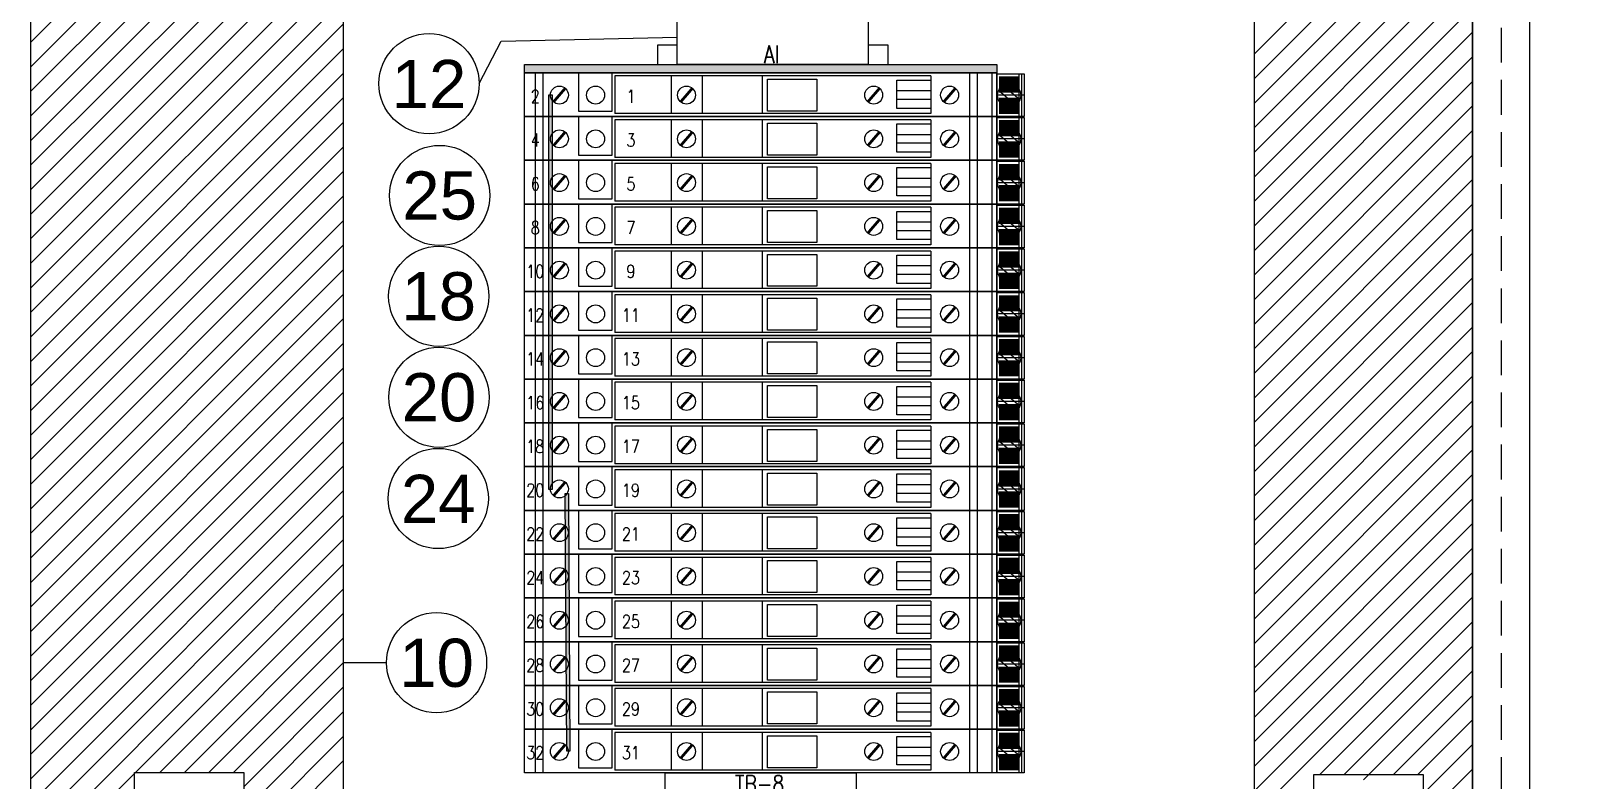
# Model space of a CAD drawing. Header units: inches. Extents: x -38 to 199, y -310 to 64.
# Drawn here: x 114.35 to 125.46, y 39.07 to 44.47 of the extents above; entities that cross this region are included whole.
import ezdxf
from ezdxf.enums import TextEntityAlignment as Align

# ---------------------------------------------------------------- set-up
doc = ezdxf.new("R2010")
doc.units = ezdxf.units.IN
doc.header["$MEASUREMENT"] = 0
doc.linetypes.add('HIDDEN', pattern=[0.375, 0.25, -0.125])
doc.layers.add('DETAIL$', color=5, linetype='Continuous')
doc.layers.add('FREE-TEXT', color=2, linetype='Continuous')
doc.layers.add('DIMENSION (ANSI)', color=7, linetype='Continuous', lineweight=9)
doc.styles.add('HELVLS', font='arial.ttf')
doc.styles.add('Note Text (ANSI)', font='arial.ttf')
doc.styles.add('ROMANS', font='romans')
doc.styles.add('TXT', font='txt')
doc.dimstyles.new('DIM_0', dxfattribs={"dimscale": 4.75, "dimtxt": 0.065, "dimasz": 0.075, "dimexe": 0.075, "dimexo": 0.125, "dimgap": 0.0625, "dimtad": 0, "dimtih": 1, "dimtoh": 1, "dimrnd": 1e-08, "dimzin": 0, "dimdsep": 46, "dimlunit": 5, "dimtxsty": 'Note Text (ANSI)', "dimblk": 'Filled-1', "dimcen": 0.09, "dimdle": 0.45, "dimclrd": 256, "dimclre": 256, "dimclrt": 256, "dimadec": 0, "dimazin": 1, "dimtm": 1e-09, "dimtfac": 1.263158, "dimtofl": 0, "dimtmove": 0, "dimatfit": 3, "dimfxl": 1, "dimfrac": 2, "dimtolj": 1, "dimtzin": 4, "dimlwd": -1, "dimlwe": -1, "dimarcsym": 0})

# ---------------------------------------------------------------- blocks, each defined once
blk = doc.blocks.new('11691307')
at = {"color": 8}
blk.add_lwpolyline([(-1.7, -0.059), (-1.7, 0), (1.7, 0), (1.7, -0.059)], close=True, dxfattribs=at)
at = {"color": 6, "style": 'TXT', "flags": 3}
for tag, p in [('MANUF', (-1.7, -0.348)), ('PART#', (-1.7, -0.59)), ('DESC', (-1.7, -0.83))]:
    blk.add_attdef(tag, p, '', height=0.125, dxfattribs=at)
blk = doc.blocks.new('Filled-1')
at = {"color": 0}
for p, q in [((0, 0), (-1, 0.25)), ((-1, 0.25), (-1, -0.25)), ((-1, 0), (0, 0)), ((-1, -0.25), (0, 0))]:
    blk.add_line(p, q, dxfattribs=at)
blk.add_solid([(-1, -0.25), (0, 0), (-1, 0.25)], dxfattribs=at)
blk = doc.blocks.new('*D105')
at = {"layer": 'DEFPOINTS', "color": 0, "transparency": 16777216}
for p in [(124.73, 50.115), (124.48, 26.271), (127.103, 26.271)]:
    blk.add_point(p, dxfattribs=at)
at = {"layer": 'DIMENSION (ANSI)', "transparency": 16777216}
for p, q in [((125.324, 50.115), (127.459, 50.115)), ((127.103, 49.758), (127.103, 38.647)), ((127.103, 26.627), (127.103, 37.738)), ((125.074, 26.271), (127.459, 26.271))]:
    blk.add_line(p, q, dxfattribs=at)
at = {"layer": 'DIMENSION (ANSI)', "transparency": 16777216, "xscale": 0.35625, "yscale": 0.35625, "zscale": 0.35625}
for p, rotation in [((127.103, 50.115), 90), ((127.103, 26.271), 270)]:
    blk.add_blockref('Filled-1', p, dxfattribs=dict(at, rotation=rotation))
at = {"layer": 'DIMENSION (ANSI)', "transparency": 16777216, "insert": (127.103, 38.193), "char_height": 0.3088, "attachment_point": 5, "style": 'Note Text (ANSI)'}
blk.add_mtext('\\A1;23"', dxfattribs=at)

msp = doc.modelspace()

# ---------------------------------------------------------------- hatches: boundary and pattern name
msp.add_hatch(color=256).paths.add_polyline_path([(121.30536, 44.2252), (117.90536, 44.2252), (117.90536, 44.1662), (121.30536, 44.1662)])
h = msp.add_hatch(color=0)
h.dxf.hatch_style = 1
h.paths.add_polyline_path([(118.10266, 44.00868), (118.07879, 44.00868), (118.07879, 41.16722), (118.10266, 41.16722)])
h = msp.add_hatch(color=0)
h.dxf.hatch_style = 1
h.paths.add_polyline_path([(118.20787, 39.28294), (118.23174, 39.28294), (118.22042, 41.13716), (118.19655, 41.13716)])

# ---------------------------------------------------------------- linework, layer by layer
for p, q in [((124.73036, 59.86457), (124.73036, 25.85238)), ((125.14536, 26.09055), (125.14536, 59.86457)), ((117.73647, 44.39492), (119.00454, 44.42311)), ((118.86423, 44.2252), (118.86423, 44.36711)), ((118.86423, 44.36711), (119.00454, 44.36711)), ((120.37954, 44.36711), (120.51986, 44.36711)), ((120.51986, 44.36711), (120.51986, 44.2252)), ((116.90972, 39.91963), (116.60536, 39.91963))]:
    msp.add_line(p, q)
at = {"linetype": 'HIDDEN'}
msp.add_line((124.93786, 59.86457), (124.93786, 25.97146), dxfattribs=at)
at = {"color": 0}
for p, q in [((114.34912, 26.27071), (114.34912, 50.11457)), ((116.59912, 50.11457), (116.59912, 26.27071)), ((123.16036, 26.27071), (123.16036, 50.11913)), ((124.73036, 50.11913), (124.73036, 26.27071)), ((117.57741, 44.08816), (117.73647, 44.39492)), ((118.55391, 44.1433), (118.55391, 43.87248)), ((118.96084, 44.1433), (118.96084, 43.87248)), ((119.18338, 44.1433), (119.18338, 43.87248)), ((119.61574, 44.1433), (119.61574, 43.87248)), ((120.83018, 44.1433), (120.83018, 43.87248)), ((121.50265, 44.00514), (121.30536, 44.00514)), ((120.83018, 43.87248), (118.55391, 43.87248)), ((120.83018, 43.8283), (118.55391, 43.8283)), ((118.55391, 43.8283), (118.55391, 43.55748)), ((118.96084, 43.8283), (118.96084, 43.55748)), ((119.18338, 43.8283), (119.18338, 43.55748)), ((119.61574, 43.8283), (119.61574, 43.55748)), ((120.83018, 43.8283), (120.83018, 43.55748)), ((121.50265, 43.69014), (121.30536, 43.69014)), ((120.83018, 43.55748), (118.55391, 43.55748)), ((120.83018, 43.5133), (118.55391, 43.5133)), ((118.55391, 43.5133), (118.55391, 43.24248)), ((118.96084, 43.5133), (118.96084, 43.24248)), ((119.18338, 43.5133), (119.18338, 43.24248)), ((119.61574, 43.5133), (119.61574, 43.24248)), ((120.83018, 43.5133), (120.83018, 43.24248)), ((121.50265, 43.37514), (121.30536, 43.37514)), ((120.83018, 43.24248), (118.55391, 43.24248)), ((120.83018, 43.1983), (118.55391, 43.1983)), ((118.55391, 43.1983), (118.55391, 42.92748)), ((118.96084, 43.1983), (118.96084, 42.92748)), ((119.18338, 43.1983), (119.18338, 42.92748)), ((119.61574, 43.1983), (119.61574, 42.92748)), ((120.83018, 43.1983), (120.83018, 42.92748)), ((121.50265, 43.06014), (121.30536, 43.06014)), ((120.83018, 42.92748), (118.55391, 42.92748)), ((120.83018, 42.8833), (118.55391, 42.8833)), ((118.55391, 42.8833), (118.55391, 42.61248)), ((118.96084, 42.8833), (118.96084, 42.61248)), ((119.18338, 42.8833), (119.18338, 42.61248)), ((119.61574, 42.8833), (119.61574, 42.61248)), ((120.83018, 42.8833), (120.83018, 42.61248)), ((121.50265, 42.74514), (121.30536, 42.74514)), ((120.83018, 42.61248), (118.55391, 42.61248)), ((120.83018, 42.5683), (118.55391, 42.5683)), ((118.55391, 42.5683), (118.55391, 42.29748)), ((118.96084, 42.5683), (118.96084, 42.29748)), ((119.18338, 42.5683), (119.18338, 42.29748)), ((119.61574, 42.5683), (119.61574, 42.29748)), ((120.83018, 42.5683), (120.83018, 42.29748)), ((121.50265, 42.43014), (121.30536, 42.43014)), ((120.83018, 42.29748), (118.55391, 42.29748)), ((120.83018, 42.2533), (118.55391, 42.2533)), ((118.55391, 42.2533), (118.55391, 41.98248)), ((118.96084, 42.2533), (118.96084, 41.98248)), ((119.18338, 42.2533), (119.18338, 41.98248)), ((119.61574, 42.2533), (119.61574, 41.98248)), ((120.83018, 42.2533), (120.83018, 41.98248)), ((121.50265, 42.11514), (121.30536, 42.11514)), ((120.83018, 41.98248), (118.55391, 41.98248)), ((120.83018, 41.9383), (118.55391, 41.9383)), ((118.55391, 41.9383), (118.55391, 41.66748)), ((118.96084, 41.9383), (118.96084, 41.66748)), ((119.18338, 41.9383), (119.18338, 41.66748)), ((119.61574, 41.9383), (119.61574, 41.66748)), ((120.83018, 41.9383), (120.83018, 41.66748)), ((121.50265, 41.80014), (121.30536, 41.80014)), ((120.83018, 41.66748), (118.55391, 41.66748)), ((120.83018, 41.6233), (118.55391, 41.6233)), ((118.55391, 41.6233), (118.55391, 41.35248)), ((118.96084, 41.6233), (118.96084, 41.35248)), ((119.18338, 41.6233), (119.18338, 41.35248)), ((119.61574, 41.6233), (119.61574, 41.35248)), ((120.83018, 41.6233), (120.83018, 41.35248)), ((121.50265, 41.48514), (121.30536, 41.48514)), ((120.83018, 41.35248), (118.55391, 41.35248)), ((120.83018, 41.3083), (118.55391, 41.3083)), ((118.55391, 41.3083), (118.55391, 41.03748)), ((118.96084, 41.3083), (118.96084, 41.03748)), ((119.18338, 41.3083), (119.18338, 41.03748)), ((119.61574, 41.3083), (119.61574, 41.03748)), ((120.83018, 41.3083), (120.83018, 41.03748)), ((121.50265, 41.17014), (121.30536, 41.17014)), ((120.83018, 41.03748), (118.55391, 41.03748)), ((120.83018, 40.9933), (118.55391, 40.9933)), ((118.55391, 40.9933), (118.55391, 40.72248)), ((118.96084, 40.9933), (118.96084, 40.72248)), ((119.18338, 40.9933), (119.18338, 40.72248)), ((119.61574, 40.9933), (119.61574, 40.72248)), ((120.83018, 40.9933), (120.83018, 40.72248)), ((121.50265, 40.85514), (121.30536, 40.85514)), ((120.83018, 40.72248), (118.55391, 40.72248)), ((120.83018, 40.6783), (118.55391, 40.6783)), ((118.55391, 40.6783), (118.55391, 40.40748)), ((118.96084, 40.6783), (118.96084, 40.40748)), ((119.18338, 40.6783), (119.18338, 40.40748)), ((119.61574, 40.6783), (119.61574, 40.40748)), ((120.83018, 40.6783), (120.83018, 40.40748)), ((121.50265, 40.54014), (121.30536, 40.54014)), ((120.83018, 40.40748), (118.55391, 40.40748)), ((120.83018, 40.3633), (118.55391, 40.3633)), ((118.55391, 40.3633), (118.55391, 40.09248)), ((118.96084, 40.3633), (118.96084, 40.09248)), ((119.18338, 40.3633), (119.18338, 40.09248)), ((119.61574, 40.3633), (119.61574, 40.09248)), ((120.83018, 40.3633), (120.83018, 40.09248)), ((121.50265, 40.22514), (121.30536, 40.22514)), ((120.83018, 40.09248), (118.55391, 40.09248)), ((120.83018, 40.0483), (118.55391, 40.0483)), ((118.55391, 40.0483), (118.55391, 39.77748)), ((118.96084, 40.0483), (118.96084, 39.77748)), ((119.18338, 40.0483), (119.18338, 39.77748)), ((119.61574, 40.0483), (119.61574, 39.77748)), ((120.83018, 40.0483), (120.83018, 39.77748)), ((121.50265, 39.91014), (121.30536, 39.91014)), ((120.83018, 39.77748), (118.55391, 39.77748)), ((120.83018, 39.7333), (118.55391, 39.7333)), ((118.55391, 39.7333), (118.55391, 39.46248)), ((118.96084, 39.7333), (118.96084, 39.46248)), ((119.18338, 39.7333), (119.18338, 39.46248)), ((119.61574, 39.7333), (119.61574, 39.46248)), ((120.83018, 39.7333), (120.83018, 39.46248)), ((121.50265, 39.59514), (121.30536, 39.59514)), ((120.83018, 39.46248), (118.55391, 39.46248)), ((120.83018, 39.4183), (118.55391, 39.4183)), ((118.55391, 39.4183), (118.55391, 39.14748)), ((118.96084, 39.4183), (118.96084, 39.14748)), ((119.18338, 39.4183), (119.18338, 39.14748)), ((119.61574, 39.4183), (119.61574, 39.14748)), ((120.83018, 39.4183), (120.83018, 39.14748)), ((121.50265, 39.28014), (121.30536, 39.28014)), ((115.09449, 39.12852), (115.88195, 39.12852)), ((115.09449, 36.1472), (115.09449, 39.12852)), ((115.88195, 39.12852), (115.88195, 36.1472)), ((120.83018, 39.14748), (118.55391, 39.14748)), ((123.58824, 39.11604), (124.3757, 39.11604)), ((123.58824, 36.13472), (123.58824, 39.11604)), ((124.3757, 39.11604), (124.3757, 36.13472))]:
    msp.add_line(p, q, dxfattribs=at)
at = {"color": 0, "linetype": 'Continuous'}
for p, q in [((114.34912, 44.38714), (116.59912, 46.63714)), ((114.34912, 44.21036), (116.59912, 46.46036)), ((114.34912, 44.03359), (116.59912, 46.28359)), ((114.34912, 43.85681), (116.59912, 46.10681)), ((114.34912, 43.68003), (116.59912, 45.93003)), ((123.16036, 44.30193), (124.73036, 45.87193)), ((114.34912, 43.50326), (116.59912, 45.75326)), ((123.16036, 44.12515), (124.73036, 45.69515)), ((114.34912, 43.32648), (116.59912, 45.57648)), ((123.16036, 43.94838), (124.73036, 45.51838)), ((114.34912, 43.1497), (116.59912, 45.3997)), ((123.16036, 43.7716), (124.73036, 45.3416)), ((114.34912, 42.97293), (116.59912, 45.22293)), ((123.16036, 43.59482), (124.73036, 45.16482)), ((114.34912, 42.79615), (116.59912, 45.04615)), ((123.16036, 43.41805), (124.73036, 44.98805)), ((114.34912, 42.61937), (116.59912, 44.86937)), ((123.16036, 43.24127), (124.73036, 44.81127)), ((114.34912, 42.4426), (116.59912, 44.6926)), ((123.16036, 43.06449), (124.73036, 44.63449)), ((114.34912, 42.26582), (116.59912, 44.51582)), ((123.16036, 42.88772), (124.73036, 44.45772)), ((114.34912, 42.08904), (116.59912, 44.33904)), ((123.16036, 42.71094), (124.73036, 44.28094)), ((114.34912, 41.91227), (116.59912, 44.16227)), ((123.16036, 42.53416), (124.73036, 44.10416)), ((114.34912, 41.73549), (116.59912, 43.98549)), ((123.16036, 42.35739), (124.73036, 43.92739)), ((114.34912, 41.55871), (116.59912, 43.80871)), ((123.16036, 42.18061), (124.73036, 43.75061)), ((114.34912, 41.38194), (116.59912, 43.63194)), ((123.16036, 42.00383), (124.73036, 43.57383)), ((114.34912, 41.20516), (116.59912, 43.45516)), ((123.16036, 41.82706), (124.73036, 43.39706)), ((114.34912, 41.02838), (116.59912, 43.27838)), ((123.16036, 41.65028), (124.73036, 43.22028)), ((114.34912, 40.85161), (116.59912, 43.10161)), ((123.16036, 41.4735), (124.73036, 43.0435)), ((114.34912, 40.67483), (116.59912, 42.92483)), ((123.16036, 41.29673), (124.73036, 42.86673)), ((114.34912, 40.49805), (116.59912, 42.74805)), ((123.16036, 41.11995), (124.73036, 42.68995)), ((114.34912, 40.32128), (116.59912, 42.57128)), ((123.16036, 40.94317), (124.73036, 42.51317)), ((114.34912, 40.1445), (116.59912, 42.3945)), ((123.16036, 40.7664), (124.73036, 42.3364)), ((114.34912, 39.96772), (116.59912, 42.21772)), ((123.16036, 40.58962), (124.73036, 42.15962)), ((114.34912, 39.79095), (116.59912, 42.04095)), ((123.16036, 40.41284), (124.73036, 41.98284)), ((114.34912, 39.61417), (116.59912, 41.86417)), ((123.16036, 40.23607), (124.73036, 41.80607)), ((114.34912, 39.43739), (116.59912, 41.68739)), ((123.16036, 40.05929), (124.73036, 41.62929)), ((114.34912, 39.26062), (116.59912, 41.51062)), ((123.16036, 39.88251), (124.73036, 41.45251)), ((114.34912, 39.08384), (116.59912, 41.33384)), ((123.16036, 39.70574), (124.73036, 41.27574)), ((114.34912, 38.90706), (116.59912, 41.15706)), ((123.16036, 39.52896), (124.73036, 41.09896)), ((114.34912, 38.73029), (116.59912, 40.98029)), ((123.16036, 39.35218), (124.73036, 40.92218)), ((114.34912, 38.55351), (116.59912, 40.80351)), ((123.16036, 39.1754), (124.73036, 40.7454)), ((114.34912, 38.37673), (116.59912, 40.62673)), ((123.16036, 38.99863), (124.73036, 40.56863)), ((115.27768, 39.12852), (116.59912, 40.44996)), ((123.16036, 38.82185), (124.73036, 40.39185)), ((115.45446, 39.12852), (116.59912, 40.27318)), ((123.63132, 39.11604), (124.73036, 40.21507)), ((115.63124, 39.12852), (116.59912, 40.0964)), ((123.8081, 39.11604), (124.73036, 40.0383)), ((115.80801, 39.12852), (116.59912, 39.91963)), ((123.94536, 39.07652), (124.73036, 39.86152)), ((115.88195, 39.02568), (116.59912, 39.74285)), ((124.16165, 39.11604), (124.73036, 39.68474)), ((115.88195, 38.8489), (116.59912, 39.56607)), ((124.33843, 39.11604), (124.73036, 39.50797)), ((115.88195, 38.67212), (116.59912, 39.3893)), ((124.3757, 38.97654), (124.73036, 39.33119)), ((115.88195, 38.49535), (116.59912, 39.21252)), ((124.3757, 38.79976), (124.73036, 39.15441))]:
    msp.add_line(p, q, dxfattribs=at)
at = {"color": 5}
msp.add_line((120.83018, 44.1433), (118.55391, 44.1433), dxfattribs=at)
for points in [[(124.73036, 26.27071), (124.73036, 59.86457)], [(121.50265, 43.8512), (121.30536, 43.8512), (121.30536, 44.15908), (121.50265, 44.15908)], [(121.48243, 44.15908), (121.48243, 43.8512)], [(121.50265, 43.5362), (121.30536, 43.5362), (121.30536, 43.84408), (121.50265, 43.84408)], [(121.48243, 43.84408), (121.48243, 43.5362)], [(121.50265, 43.2212), (121.30536, 43.2212), (121.30536, 43.52908), (121.50265, 43.52908)], [(121.48243, 43.52908), (121.48243, 43.2212)], [(121.50265, 42.9062), (121.30536, 42.9062), (121.30536, 43.21408), (121.50265, 43.21408)], [(121.48243, 43.21408), (121.48243, 42.9062)], [(121.50265, 42.5912), (121.30536, 42.5912), (121.30536, 42.89908), (121.50265, 42.89908)], [(121.48243, 42.89908), (121.48243, 42.5912)], [(121.50265, 42.2762), (121.30536, 42.2762), (121.30536, 42.58408), (121.50265, 42.58408)], [(121.48243, 42.58408), (121.48243, 42.2762)], [(121.50265, 41.9612), (121.30536, 41.9612), (121.30536, 42.26908), (121.50265, 42.26908)], [(121.48243, 42.26908), (121.48243, 41.9612)], [(121.50265, 41.6462), (121.30536, 41.6462), (121.30536, 41.95408), (121.50265, 41.95408)], [(121.48243, 41.95408), (121.48243, 41.6462)], [(121.50265, 41.3312), (121.30536, 41.3312), (121.30536, 41.63908), (121.50265, 41.63908)], [(121.48243, 41.63908), (121.48243, 41.3312)], [(121.50265, 41.0162), (121.30536, 41.0162), (121.30536, 41.32408), (121.50265, 41.32408)], [(121.48243, 41.32408), (121.48243, 41.0162)], [(121.50265, 40.7012), (121.30536, 40.7012), (121.30536, 41.00908), (121.50265, 41.00908)], [(121.48243, 41.00908), (121.48243, 40.7012)], [(121.50265, 40.3862), (121.30536, 40.3862), (121.30536, 40.69408), (121.50265, 40.69408)], [(121.48243, 40.69408), (121.48243, 40.3862)], [(121.50265, 40.0712), (121.30536, 40.0712), (121.30536, 40.37908), (121.50265, 40.37908)], [(121.48243, 40.37908), (121.48243, 40.0712)], [(121.50265, 39.7562), (121.30536, 39.7562), (121.30536, 40.06408), (121.50265, 40.06408)], [(121.48243, 40.06408), (121.48243, 39.7562)], [(121.50265, 39.4412), (121.30536, 39.4412), (121.30536, 39.74908), (121.50265, 39.74908)], [(121.48243, 39.74908), (121.48243, 39.4412)], [(121.50265, 39.1262), (121.30536, 39.1262), (121.30536, 39.43408), (121.50265, 39.43408)], [(121.48243, 39.43408), (121.48243, 39.1262)]]:
    msp.add_lwpolyline(points)
for points in [[(119.00454, 44.22584), (119.00454, 44.62039), (120.37954, 44.62039), (120.37954, 44.22584)], [(118.91786, 38.73166), (118.91786, 39.1262), (120.29286, 39.1262), (120.29286, 38.73166)]]:
    msp.add_lwpolyline(points, close=True)
at = {"color": 0}
for points in [[(117.90536, 43.8512), (117.90536, 44.1662), (121.30536, 44.1662), (121.30536, 43.8512)], [(118.07879, 44.00868), (118.10266, 44.00868), (118.10266, 41.16722), (118.07879, 41.16722)], [(117.90536, 43.5362), (117.90536, 43.8512), (121.30536, 43.8512), (121.30536, 43.5362)], [(117.90536, 43.2212), (117.90536, 43.5362), (121.30536, 43.5362), (121.30536, 43.2212)], [(117.90536, 42.9062), (117.90536, 43.2212), (121.30536, 43.2212), (121.30536, 42.9062)], [(117.90536, 42.5912), (117.90536, 42.9062), (121.30536, 42.9062), (121.30536, 42.5912)], [(117.90536, 42.2762), (117.90536, 42.5912), (121.30536, 42.5912), (121.30536, 42.2762)], [(117.90536, 41.9612), (117.90536, 42.2762), (121.30536, 42.2762), (121.30536, 41.9612)], [(117.90536, 41.6462), (117.90536, 41.9612), (121.30536, 41.9612), (121.30536, 41.6462)], [(117.90536, 41.3312), (117.90536, 41.6462), (121.30536, 41.6462), (121.30536, 41.3312)], [(117.90536, 41.0162), (117.90536, 41.3312), (121.30536, 41.3312), (121.30536, 41.0162)], [(118.19655, 41.13716), (118.22042, 41.13716), (118.23174, 39.28294), (118.20787, 39.28294)], [(117.90536, 40.7012), (117.90536, 41.0162), (121.30536, 41.0162), (121.30536, 40.7012)], [(117.90536, 40.3862), (117.90536, 40.7012), (121.30536, 40.7012), (121.30536, 40.3862)], [(117.90536, 40.0712), (117.90536, 40.3862), (121.30536, 40.3862), (121.30536, 40.0712)], [(117.90536, 39.7562), (117.90536, 40.0712), (121.30536, 40.0712), (121.30536, 39.7562)], [(117.90536, 39.4412), (117.90536, 39.7562), (121.30536, 39.7562), (121.30536, 39.4412)], [(117.90536, 39.1262), (117.90536, 39.4412), (121.30536, 39.4412), (121.30536, 39.1262)]]:
    msp.add_lwpolyline(points, close=True, dxfattribs=at)
at = {"color": 2, "const_width": 0.11721}
for points in [[(121.32029, 44.08182), (121.46511, 44.08182)], [(121.32029, 43.76682), (121.46511, 43.76682)], [(121.32029, 43.45182), (121.46511, 43.45182)], [(121.32029, 43.13682), (121.46511, 43.13682)], [(121.32029, 42.82182), (121.46511, 42.82182)], [(121.32029, 42.50682), (121.46511, 42.50682)], [(121.32029, 42.19182), (121.46511, 42.19182)], [(121.32029, 41.87682), (121.46511, 41.87682)], [(121.32029, 41.56182), (121.46511, 41.56182)], [(121.32029, 41.24682), (121.46511, 41.24682)], [(121.32029, 40.93182), (121.46511, 40.93182)], [(121.32029, 40.61682), (121.46511, 40.61682)], [(121.32029, 40.30182), (121.46511, 40.30182)], [(121.32029, 39.98682), (121.46511, 39.98682)], [(121.32029, 39.67182), (121.46511, 39.67182)], [(121.32029, 39.35682), (121.46511, 39.35682)]]:
    msp.add_lwpolyline(points, dxfattribs=at)
at = {"color": 0, "const_width": 0.02}
for points in [[(119.11309, 44.05464), (119.02876, 43.9569)], [(119.11309, 43.73964), (119.02876, 43.6419)], [(119.11309, 43.42464), (119.02876, 43.3269)], [(119.11309, 43.10964), (119.02876, 43.0119)], [(119.11309, 42.79464), (119.02876, 42.6969)], [(119.11309, 42.47964), (119.02876, 42.3819)], [(119.11309, 42.16464), (119.02876, 42.0669)], [(119.11309, 41.84964), (119.02876, 41.7519)], [(119.11309, 41.53464), (119.02876, 41.4369)], [(119.11309, 41.21964), (119.02876, 41.1219)], [(119.11309, 40.90464), (119.02876, 40.8069)], [(119.11309, 40.58964), (119.02876, 40.4919)], [(119.11309, 40.27464), (119.02876, 40.1769)], [(119.11309, 39.95964), (119.02876, 39.8619)], [(119.11309, 39.64464), (119.02876, 39.5469)], [(119.11309, 39.32964), (119.02876, 39.2319)]]:
    msp.add_lwpolyline(points, dxfattribs=at)
at = {"color": 0}
for points in [[(119.65389, 44.11948), (120.00996, 44.11948), (120.00996, 43.88933), (119.65389, 43.88933), (119.65389, 44.11948)], [(120.83066, 43.91008), (120.5862, 43.91008), (120.5862, 44.1137), (120.83066, 44.1137)], [(119.65389, 43.80448), (120.00996, 43.80448), (120.00996, 43.57433), (119.65389, 43.57433), (119.65389, 43.80448)], [(120.83066, 43.59508), (120.5862, 43.59508), (120.5862, 43.7987), (120.83066, 43.7987)], [(119.65389, 43.48948), (120.00996, 43.48948), (120.00996, 43.25933), (119.65389, 43.25933), (119.65389, 43.48948)], [(120.83066, 43.28008), (120.5862, 43.28008), (120.5862, 43.4837), (120.83066, 43.4837)], [(119.65389, 43.17448), (120.00996, 43.17448), (120.00996, 42.94433), (119.65389, 42.94433), (119.65389, 43.17448)], [(120.83066, 42.96508), (120.5862, 42.96508), (120.5862, 43.1687), (120.83066, 43.1687)], [(119.65389, 42.85948), (120.00996, 42.85948), (120.00996, 42.62933), (119.65389, 42.62933), (119.65389, 42.85948)], [(120.83066, 42.65008), (120.5862, 42.65008), (120.5862, 42.8537), (120.83066, 42.8537)], [(119.65389, 42.54448), (120.00996, 42.54448), (120.00996, 42.31433), (119.65389, 42.31433), (119.65389, 42.54448)], [(120.83066, 42.33508), (120.5862, 42.33508), (120.5862, 42.5387), (120.83066, 42.5387)], [(119.65389, 42.22948), (120.00996, 42.22948), (120.00996, 41.99933), (119.65389, 41.99933), (119.65389, 42.22948)], [(120.83066, 42.02008), (120.5862, 42.02008), (120.5862, 42.2237), (120.83066, 42.2237)], [(119.65389, 41.91448), (120.00996, 41.91448), (120.00996, 41.68433), (119.65389, 41.68433), (119.65389, 41.91448)], [(120.83066, 41.70508), (120.5862, 41.70508), (120.5862, 41.9087), (120.83066, 41.9087)], [(119.65389, 41.59948), (120.00996, 41.59948), (120.00996, 41.36933), (119.65389, 41.36933), (119.65389, 41.59948)], [(120.83066, 41.39008), (120.5862, 41.39008), (120.5862, 41.5937), (120.83066, 41.5937)], [(119.65389, 41.28448), (120.00996, 41.28448), (120.00996, 41.05433), (119.65389, 41.05433), (119.65389, 41.28448)], [(120.83066, 41.07508), (120.5862, 41.07508), (120.5862, 41.2787), (120.83066, 41.2787)], [(119.65389, 40.96948), (120.00996, 40.96948), (120.00996, 40.73933), (119.65389, 40.73933), (119.65389, 40.96948)], [(120.83066, 40.76008), (120.5862, 40.76008), (120.5862, 40.9637), (120.83066, 40.9637)], [(119.65389, 40.65448), (120.00996, 40.65448), (120.00996, 40.42433), (119.65389, 40.42433), (119.65389, 40.65448)], [(120.83066, 40.44508), (120.5862, 40.44508), (120.5862, 40.6487), (120.83066, 40.6487)], [(119.65389, 40.33948), (120.00996, 40.33948), (120.00996, 40.10933), (119.65389, 40.10933), (119.65389, 40.33948)], [(120.83066, 40.13008), (120.5862, 40.13008), (120.5862, 40.3337), (120.83066, 40.3337)], [(119.65389, 40.02448), (120.00996, 40.02448), (120.00996, 39.79433), (119.65389, 39.79433), (119.65389, 40.02448)], [(120.83066, 39.81508), (120.5862, 39.81508), (120.5862, 40.0187), (120.83066, 40.0187)], [(119.65389, 39.70948), (120.00996, 39.70948), (120.00996, 39.47933), (119.65389, 39.47933), (119.65389, 39.70948)], [(120.83066, 39.50008), (120.5862, 39.50008), (120.5862, 39.7037), (120.83066, 39.7037)], [(119.65389, 39.39448), (120.00996, 39.39448), (120.00996, 39.16433), (119.65389, 39.16433), (119.65389, 39.39448)], [(120.83066, 39.18508), (120.5862, 39.18508), (120.5862, 39.3887), (120.83066, 39.3887)]]:
    msp.add_lwpolyline(points, dxfattribs=at)
at = {"color": 92, "const_width": 0.11721}
for points in [[(121.32029, 43.9288), (121.46511, 43.9288)], [(121.32029, 43.6138), (121.46511, 43.6138)], [(121.32029, 43.2988), (121.46511, 43.2988)], [(121.32029, 42.9838), (121.46511, 42.9838)], [(121.32029, 42.6688), (121.46511, 42.6688)], [(121.32029, 42.3538), (121.46511, 42.3538)], [(121.32029, 42.0388), (121.46511, 42.0388)], [(121.32029, 41.7238), (121.46511, 41.7238)], [(121.32029, 41.4088), (121.46511, 41.4088)], [(121.32029, 41.0938), (121.46511, 41.0938)], [(121.32029, 40.7788), (121.46511, 40.7788)], [(121.32029, 40.4638), (121.46511, 40.4638)], [(121.32029, 40.1488), (121.46511, 40.1488)], [(121.32029, 39.8338), (121.46511, 39.8338)], [(121.32029, 39.5188), (121.46511, 39.5188)], [(121.32029, 39.2038), (121.46511, 39.2038)]]:
    msp.add_lwpolyline(points, dxfattribs=at)
at = {"color": 0}
for centre in [(118.15533, 44.00577), (119.07093, 44.00577), (120.41889, 44.00577), (120.9657, 44.00577), (118.15533, 43.69077), (119.07093, 43.69077), (120.41889, 43.69077), (120.9657, 43.69077), (118.15533, 43.37577), (119.07093, 43.37577), (120.41889, 43.37577), (120.9657, 43.37577), (118.15533, 43.06077), (119.07093, 43.06077), (120.41889, 43.06077), (120.9657, 43.06077), (118.15533, 42.74577), (119.07093, 42.74577), (120.41889, 42.74577), (120.9657, 42.74577), (118.15533, 42.43077), (119.07093, 42.43077), (120.41889, 42.43077), (120.9657, 42.43077), (118.15533, 42.11577), (119.07093, 42.11577), (120.41889, 42.11577), (120.9657, 42.11577), (118.15533, 41.80077), (119.07093, 41.80077), (120.41889, 41.80077), (120.9657, 41.80077), (118.15533, 41.48577), (119.07093, 41.48577), (120.41889, 41.48577), (120.9657, 41.48577), (118.15533, 41.17077), (119.07093, 41.17077), (120.41889, 41.17077), (120.9657, 41.17077), (118.15533, 40.85577), (119.07093, 40.85577), (120.41889, 40.85577), (120.9657, 40.85577), (118.15533, 40.54077), (119.07093, 40.54077), (120.41889, 40.54077), (120.9657, 40.54077), (118.15533, 40.22577), (119.07093, 40.22577), (120.41889, 40.22577), (120.9657, 40.22577), (118.15533, 39.91077), (119.07093, 39.91077), (120.41889, 39.91077), (120.9657, 39.91077), (118.15533, 39.59577), (119.07093, 39.59577), (120.41889, 39.59577), (120.9657, 39.59577), (118.15533, 39.28077), (119.07093, 39.28077), (120.41889, 39.28077), (120.9657, 39.28077)]:
    msp.add_circle(centre, 0.06454, dxfattribs=at)
for centre in [(121.3943, 44.00514), (121.3943, 43.69014), (121.3943, 43.37514), (121.3943, 43.06014), (121.3943, 42.74514), (121.3943, 42.43014), (121.3943, 42.11514), (121.3943, 41.80014), (121.3943, 41.48514), (121.3943, 41.17014), (121.3943, 40.85514), (121.3943, 40.54014), (121.3943, 40.22514), (121.3943, 39.91014), (121.3943, 39.59514), (121.3943, 39.28014)]:
    msp.add_circle(centre, 0.08324)
at = {"layer": 'DETAIL$', "color": 0}
for points in [[(117.98147, 44.1662), (117.98147, 43.8512)], [(118.03647, 44.1662), (118.03647, 43.8512)], [(118.29322, 44.16397), (118.29322, 43.88933), (118.53483, 43.88933), (118.53483, 44.16397)], [(121.10976, 44.1662), (121.10976, 43.8512)], [(121.16476, 44.1662), (121.16476, 43.8512)], [(121.26976, 44.1662), (121.26976, 43.8512)], [(120.5862, 44.03807), (120.83066, 44.03807), (120.83066, 43.97407), (120.5862, 43.97407)], [(117.98147, 43.8512), (117.98147, 43.5362)], [(118.03647, 43.8512), (118.03647, 43.5362)], [(118.29322, 43.84897), (118.29322, 43.57433), (118.53483, 43.57433), (118.53483, 43.84897)], [(121.10976, 43.8512), (121.10976, 43.5362)], [(121.16476, 43.8512), (121.16476, 43.5362)], [(121.26976, 43.8512), (121.26976, 43.5362)], [(120.5862, 43.72307), (120.83066, 43.72307), (120.83066, 43.65907), (120.5862, 43.65907)], [(117.98147, 43.5362), (117.98147, 43.2212)], [(118.03647, 43.5362), (118.03647, 43.2212)], [(118.29322, 43.53397), (118.29322, 43.25933), (118.53483, 43.25933), (118.53483, 43.53397)], [(121.10976, 43.5362), (121.10976, 43.2212)], [(121.16476, 43.5362), (121.16476, 43.2212)], [(121.26976, 43.5362), (121.26976, 43.2212)], [(120.5862, 43.40807), (120.83066, 43.40807), (120.83066, 43.34407), (120.5862, 43.34407)], [(117.98147, 43.2212), (117.98147, 42.9062)], [(118.03647, 43.2212), (118.03647, 42.9062)], [(118.29322, 43.21897), (118.29322, 42.94433), (118.53483, 42.94433), (118.53483, 43.21897)], [(121.10976, 43.2212), (121.10976, 42.9062)], [(121.16476, 43.2212), (121.16476, 42.9062)], [(121.26976, 43.2212), (121.26976, 42.9062)], [(120.5862, 43.09307), (120.83066, 43.09307), (120.83066, 43.02907), (120.5862, 43.02907)], [(117.98147, 42.9062), (117.98147, 42.5912)], [(118.03647, 42.9062), (118.03647, 42.5912)], [(118.29322, 42.90397), (118.29322, 42.62933), (118.53483, 42.62933), (118.53483, 42.90397)], [(121.10976, 42.9062), (121.10976, 42.5912)], [(121.16476, 42.9062), (121.16476, 42.5912)], [(121.26976, 42.9062), (121.26976, 42.5912)], [(120.5862, 42.77807), (120.83066, 42.77807), (120.83066, 42.71407), (120.5862, 42.71407)], [(117.98147, 42.5912), (117.98147, 42.2762)], [(118.03647, 42.5912), (118.03647, 42.2762)], [(118.29322, 42.58897), (118.29322, 42.31433), (118.53483, 42.31433), (118.53483, 42.58897)], [(121.10976, 42.5912), (121.10976, 42.2762)], [(121.16476, 42.5912), (121.16476, 42.2762)], [(121.26976, 42.5912), (121.26976, 42.2762)], [(120.5862, 42.46307), (120.83066, 42.46307), (120.83066, 42.39907), (120.5862, 42.39907)], [(117.98147, 42.2762), (117.98147, 41.9612)], [(118.03647, 42.2762), (118.03647, 41.9612)], [(118.29322, 42.27397), (118.29322, 41.99933), (118.53483, 41.99933), (118.53483, 42.27397)], [(121.10976, 42.2762), (121.10976, 41.9612)], [(121.16476, 42.2762), (121.16476, 41.9612)], [(121.26976, 42.2762), (121.26976, 41.9612)], [(120.5862, 42.14807), (120.83066, 42.14807), (120.83066, 42.08407), (120.5862, 42.08407)], [(117.98147, 41.9612), (117.98147, 41.6462)], [(118.03647, 41.9612), (118.03647, 41.6462)], [(118.29322, 41.95897), (118.29322, 41.68433), (118.53483, 41.68433), (118.53483, 41.95897)], [(121.10976, 41.9612), (121.10976, 41.6462)], [(121.16476, 41.9612), (121.16476, 41.6462)], [(121.26976, 41.9612), (121.26976, 41.6462)], [(120.5862, 41.83307), (120.83066, 41.83307), (120.83066, 41.76907), (120.5862, 41.76907)], [(117.98147, 41.6462), (117.98147, 41.3312)], [(118.03647, 41.6462), (118.03647, 41.3312)], [(118.29322, 41.64397), (118.29322, 41.36933), (118.53483, 41.36933), (118.53483, 41.64397)], [(121.10976, 41.6462), (121.10976, 41.3312)], [(121.16476, 41.6462), (121.16476, 41.3312)], [(121.26976, 41.6462), (121.26976, 41.3312)], [(120.5862, 41.51807), (120.83066, 41.51807), (120.83066, 41.45407), (120.5862, 41.45407)], [(117.98147, 41.3312), (117.98147, 41.0162)], [(118.03647, 41.3312), (118.03647, 41.0162)], [(118.29322, 41.32897), (118.29322, 41.05433), (118.53483, 41.05433), (118.53483, 41.32897)], [(121.10976, 41.3312), (121.10976, 41.0162)], [(121.16476, 41.3312), (121.16476, 41.0162)], [(121.26976, 41.3312), (121.26976, 41.0162)], [(120.5862, 41.20307), (120.83066, 41.20307), (120.83066, 41.13907), (120.5862, 41.13907)], [(117.98147, 41.0162), (117.98147, 40.7012)], [(118.03647, 41.0162), (118.03647, 40.7012)], [(118.29322, 41.01397), (118.29322, 40.73933), (118.53483, 40.73933), (118.53483, 41.01397)], [(121.10976, 41.0162), (121.10976, 40.7012)], [(121.16476, 41.0162), (121.16476, 40.7012)], [(121.26976, 41.0162), (121.26976, 40.7012)], [(120.5862, 40.88807), (120.83066, 40.88807), (120.83066, 40.82407), (120.5862, 40.82407)], [(117.98147, 40.7012), (117.98147, 40.3862)], [(118.03647, 40.7012), (118.03647, 40.3862)], [(118.29322, 40.69897), (118.29322, 40.42433), (118.53483, 40.42433), (118.53483, 40.69897)], [(121.10976, 40.7012), (121.10976, 40.3862)], [(121.16476, 40.7012), (121.16476, 40.3862)], [(121.26976, 40.7012), (121.26976, 40.3862)], [(120.5862, 40.57307), (120.83066, 40.57307), (120.83066, 40.50907), (120.5862, 40.50907)], [(117.98147, 40.3862), (117.98147, 40.0712)], [(118.03647, 40.3862), (118.03647, 40.0712)], [(118.29322, 40.38397), (118.29322, 40.10933), (118.53483, 40.10933), (118.53483, 40.38397)], [(121.10976, 40.3862), (121.10976, 40.0712)], [(121.16476, 40.3862), (121.16476, 40.0712)], [(121.26976, 40.3862), (121.26976, 40.0712)], [(120.5862, 40.25807), (120.83066, 40.25807), (120.83066, 40.19407), (120.5862, 40.19407)], [(117.98147, 40.0712), (117.98147, 39.7562)], [(118.03647, 40.0712), (118.03647, 39.7562)], [(118.29322, 40.06897), (118.29322, 39.79433), (118.53483, 39.79433), (118.53483, 40.06897)], [(121.10976, 40.0712), (121.10976, 39.7562)], [(121.16476, 40.0712), (121.16476, 39.7562)], [(121.26976, 40.0712), (121.26976, 39.7562)], [(120.5862, 39.94307), (120.83066, 39.94307), (120.83066, 39.87907), (120.5862, 39.87907)], [(117.98147, 39.7562), (117.98147, 39.4412)], [(118.03647, 39.7562), (118.03647, 39.4412)], [(118.29322, 39.75397), (118.29322, 39.47933), (118.53483, 39.47933), (118.53483, 39.75397)], [(121.10976, 39.7562), (121.10976, 39.4412)], [(121.16476, 39.7562), (121.16476, 39.4412)], [(121.26976, 39.7562), (121.26976, 39.4412)], [(120.5862, 39.62807), (120.83066, 39.62807), (120.83066, 39.56407), (120.5862, 39.56407)], [(117.98147, 39.4412), (117.98147, 39.1262)], [(118.03647, 39.4412), (118.03647, 39.1262)], [(118.29322, 39.43897), (118.29322, 39.16433), (118.53483, 39.16433), (118.53483, 39.43897)], [(121.10976, 39.4412), (121.10976, 39.1262)], [(121.16476, 39.4412), (121.16476, 39.1262)], [(121.26976, 39.4412), (121.26976, 39.1262)], [(120.5862, 39.31307), (120.83066, 39.31307), (120.83066, 39.24907), (120.5862, 39.24907)]]:
    msp.add_lwpolyline(points, dxfattribs=at)
at = {"layer": 'DETAIL$'}
for points in [[(121.46511, 44.15908), (121.46511, 43.8512)], [(121.50265, 44.15908), (121.50265, 43.8512)], [(121.3188, 44.04018), (121.44101, 43.93624)], [(121.4703, 43.97119), (121.34901, 44.07498)], [(121.46511, 43.84408), (121.46511, 43.5362)], [(121.50265, 43.84408), (121.50265, 43.5362)], [(121.3188, 43.72518), (121.44101, 43.62124)], [(121.4703, 43.65619), (121.34901, 43.75998)], [(121.46511, 43.52908), (121.46511, 43.2212)], [(121.50265, 43.52908), (121.50265, 43.2212)], [(121.3188, 43.41018), (121.44101, 43.30624)], [(121.4703, 43.34119), (121.34901, 43.44498)], [(121.4703, 43.02619), (121.34901, 43.12998)], [(121.46511, 43.21408), (121.46511, 42.9062)], [(121.50265, 43.21408), (121.50265, 42.9062)], [(121.3188, 43.09518), (121.44101, 42.99124)], [(121.4703, 42.71119), (121.34901, 42.81498)], [(121.46511, 42.89908), (121.46511, 42.5912)], [(121.50265, 42.89908), (121.50265, 42.5912)], [(121.3188, 42.78018), (121.44101, 42.67624)], [(121.46511, 42.58408), (121.46511, 42.2762)], [(121.50265, 42.58408), (121.50265, 42.2762)], [(121.3188, 42.46518), (121.44101, 42.36124)], [(121.4703, 42.39619), (121.34901, 42.49998)], [(121.46511, 42.26908), (121.46511, 41.9612)], [(121.50265, 42.26908), (121.50265, 41.9612)], [(121.3188, 42.15018), (121.44101, 42.04624)], [(121.4703, 42.08119), (121.34901, 42.18498)], [(121.46511, 41.95408), (121.46511, 41.6462)], [(121.50265, 41.95408), (121.50265, 41.6462)], [(121.3188, 41.83518), (121.44101, 41.73124)], [(121.4703, 41.76619), (121.34901, 41.86998)], [(121.46511, 41.63908), (121.46511, 41.3312)], [(121.50265, 41.63908), (121.50265, 41.3312)], [(121.3188, 41.52018), (121.44101, 41.41624)], [(121.4703, 41.45119), (121.34901, 41.55498)], [(121.4703, 41.13619), (121.34901, 41.23998)], [(121.46511, 41.32408), (121.46511, 41.0162)], [(121.50265, 41.32408), (121.50265, 41.0162)], [(121.3188, 41.20518), (121.44101, 41.10124)], [(121.4703, 40.82119), (121.34901, 40.92498)], [(121.46511, 41.00908), (121.46511, 40.7012)], [(121.50265, 41.00908), (121.50265, 40.7012)], [(121.3188, 40.89018), (121.44101, 40.78624)], [(121.46511, 40.69408), (121.46511, 40.3862)], [(121.50265, 40.69408), (121.50265, 40.3862)], [(121.3188, 40.57518), (121.44101, 40.47124)], [(121.4703, 40.50619), (121.34901, 40.60998)], [(121.46511, 40.37908), (121.46511, 40.0712)], [(121.50265, 40.37908), (121.50265, 40.0712)], [(121.3188, 40.26018), (121.44101, 40.15624)], [(121.4703, 40.19119), (121.34901, 40.29498)], [(121.46511, 40.06408), (121.46511, 39.7562)], [(121.50265, 40.06408), (121.50265, 39.7562)], [(121.3188, 39.94518), (121.44101, 39.84124)], [(121.4703, 39.87619), (121.34901, 39.97998)], [(121.46511, 39.74908), (121.46511, 39.4412)], [(121.50265, 39.74908), (121.50265, 39.4412)], [(121.3188, 39.63018), (121.44101, 39.52624)], [(121.4703, 39.56119), (121.34901, 39.66498)], [(121.4703, 39.24619), (121.34901, 39.34998)], [(121.46511, 39.43408), (121.46511, 39.1262)], [(121.50265, 39.43408), (121.50265, 39.1262)], [(121.3188, 39.31518), (121.44101, 39.21124)]]:
    msp.add_lwpolyline(points, dxfattribs=at)
at = {"layer": 'DETAIL$', "color": 0, "const_width": 0.02}
for points in [[(118.1975, 44.05464), (118.11317, 43.9569)], [(120.46105, 44.05464), (120.37672, 43.9569)], [(121.00787, 44.05464), (120.92354, 43.9569)], [(118.1975, 43.73964), (118.11317, 43.6419)], [(120.46105, 43.73964), (120.37672, 43.6419)], [(121.00787, 43.73964), (120.92354, 43.6419)], [(118.1975, 43.42464), (118.11317, 43.3269)], [(120.46105, 43.42464), (120.37672, 43.3269)], [(121.00787, 43.42464), (120.92354, 43.3269)], [(118.1975, 43.10964), (118.11317, 43.0119)], [(120.46105, 43.10964), (120.37672, 43.0119)], [(121.00787, 43.10964), (120.92354, 43.0119)], [(118.1975, 42.79464), (118.11317, 42.6969)], [(120.46105, 42.79464), (120.37672, 42.6969)], [(121.00787, 42.79464), (120.92354, 42.6969)], [(118.1975, 42.47964), (118.11317, 42.3819)], [(120.46105, 42.47964), (120.37672, 42.3819)], [(121.00787, 42.47964), (120.92354, 42.3819)], [(118.1975, 42.16464), (118.11317, 42.0669)], [(120.46105, 42.16464), (120.37672, 42.0669)], [(121.00787, 42.16464), (120.92354, 42.0669)], [(118.1975, 41.84964), (118.11317, 41.7519)], [(120.46105, 41.84964), (120.37672, 41.7519)], [(121.00787, 41.84964), (120.92354, 41.7519)], [(118.1975, 41.53464), (118.11317, 41.4369)], [(120.46105, 41.53464), (120.37672, 41.4369)], [(121.00787, 41.53464), (120.92354, 41.4369)], [(118.1975, 41.21964), (118.11317, 41.1219)], [(120.46105, 41.21964), (120.37672, 41.1219)], [(121.00787, 41.21964), (120.92354, 41.1219)], [(118.1975, 40.90464), (118.11317, 40.8069)], [(120.46105, 40.90464), (120.37672, 40.8069)], [(121.00787, 40.90464), (120.92354, 40.8069)], [(118.1975, 40.58964), (118.11317, 40.4919)], [(120.46105, 40.58964), (120.37672, 40.4919)], [(121.00787, 40.58964), (120.92354, 40.4919)], [(118.1975, 40.27464), (118.11317, 40.1769)], [(120.46105, 40.27464), (120.37672, 40.1769)], [(121.00787, 40.27464), (120.92354, 40.1769)], [(118.1975, 39.95964), (118.11317, 39.8619)], [(120.46105, 39.95964), (120.37672, 39.8619)], [(121.00787, 39.95964), (120.92354, 39.8619)], [(118.1975, 39.64464), (118.11317, 39.5469)], [(120.46105, 39.64464), (120.37672, 39.5469)], [(121.00787, 39.64464), (120.92354, 39.5469)], [(118.1975, 39.32964), (118.11317, 39.2319)], [(120.46105, 39.32964), (120.37672, 39.2319)], [(121.00787, 39.32964), (120.92354, 39.2319)]]:
    msp.add_lwpolyline(points, dxfattribs=at)
at = {"layer": 'DETAIL$', "color": 0}
for centre in [(118.41602, 44.00577), (118.41602, 43.69077), (118.41602, 43.37577), (118.41602, 43.06077), (118.41602, 42.74577), (118.41602, 42.43077), (118.41602, 42.11577), (118.41602, 41.80077), (118.41602, 41.48577), (118.41602, 41.17077), (118.41602, 40.85577), (118.41602, 40.54077), (118.41602, 40.22577), (118.41602, 39.91077), (118.41602, 39.59577), (118.41602, 39.28077)]:
    msp.add_circle(centre, 0.06454, dxfattribs=at)
at = {"layer": 'FREE-TEXT', "color": 0}
for centre in [(117.21663, 44.08816), (117.29309, 43.28323), (117.28668, 42.55797), (117.28889, 41.831), (117.28295, 41.102), (117.2705, 39.91963)]:
    msp.add_circle(centre, 0.36078, dxfattribs=at)

# ---------------------------------------------------------------- block references
msp.add_blockref('11691307', (119.60536, 44.2252))

# ---------------------------------------------------------------- texts
at = {"color": 6, "style": 'ROMANS', "width": 0.8}
for s, height, p in [('AI', 0.125, (119.68407, 44.29905)), ('2', 0.09375, (117.98147, 43.99662)), ('1', 0.09375, (118.67045, 43.99662)), ('4', 0.09375, (117.98147, 43.68162)), ('3', 0.09375, (118.67045, 43.68162)), ('6', 0.09375, (117.98147, 43.36662)), ('5', 0.09375, (118.67045, 43.36662)), ('8', 0.09375, (117.98147, 43.05162)), ('7', 0.09375, (118.67045, 43.05162)), ('10', 0.09375, (117.98147, 42.73662)), ('9', 0.09375, (118.67045, 42.73662)), ('12', 0.09375, (117.98147, 42.42162)), ('11', 0.09375, (118.67045, 42.42162)), ('14', 0.09375, (117.98147, 42.10662)), ('13', 0.09375, (118.67045, 42.10662)), ('16', 0.09375, (117.98147, 41.79162)), ('15', 0.09375, (118.67045, 41.79162)), ('18', 0.09375, (117.98147, 41.47662)), ('17', 0.09375, (118.67045, 41.47662)), ('20', 0.09375, (117.98147, 41.16162)), ('19', 0.09375, (118.67045, 41.16162)), ('22', 0.09375, (117.98147, 40.84662)), ('21', 0.09375, (118.67045, 40.84662)), ('24', 0.09375, (117.98147, 40.53162)), ('23', 0.09375, (118.67045, 40.53162)), ('26', 0.09375, (117.98147, 40.21662)), ('25', 0.09375, (118.67045, 40.21662)), ('28', 0.09375, (117.98147, 39.90162)), ('27', 0.09375, (118.67045, 39.90162)), ('30', 0.09375, (117.98147, 39.58662)), ('29', 0.09375, (118.67045, 39.58662)), ('32', 0.09375, (117.98147, 39.27162)), ('31', 0.09375, (118.67045, 39.27162)), ('TB-8', 0.125, (119.59738, 39.04656))]:
    msp.add_text(s, height=height, dxfattribs=at).set_placement(p, align=Align.MIDDLE)
at = {"layer": 'FREE-TEXT', "color": 0, "style": 'HELVLS'}
for s, p in [('12', (117.21663, 44.08816)), ('25', (117.29309, 43.28323)), ('18', (117.28668, 42.55797)), ('20', (117.28889, 41.831)), ('24', (117.28295, 41.102)), ('10', (117.2705, 39.91963))]:
    msp.add_text(s, height=0.346581, dxfattribs=at).set_placement(p, align=Align.MIDDLE)

# ---------------------------------------------------------------- dimensions: what is measured, and where the dimension line sits
at = {"layer": 'DIMENSION (ANSI)'}
dim = msp.add_linear_dim(base=(127.1028, 26.27071), p1=(124.73036, 50.11457), p2=(124.48036, 26.27071), angle=90, text='23"', dimstyle='DIM_0', override={"dimpost": '"', "dimtmove": 1}, dxfattribs=at)
dim.commit()
dim.dimension.update_dxf_attribs({"geometry": '*D105', "text_midpoint": (127.1028, 38.19264)})

doc.saveas('drawing.dxf')
